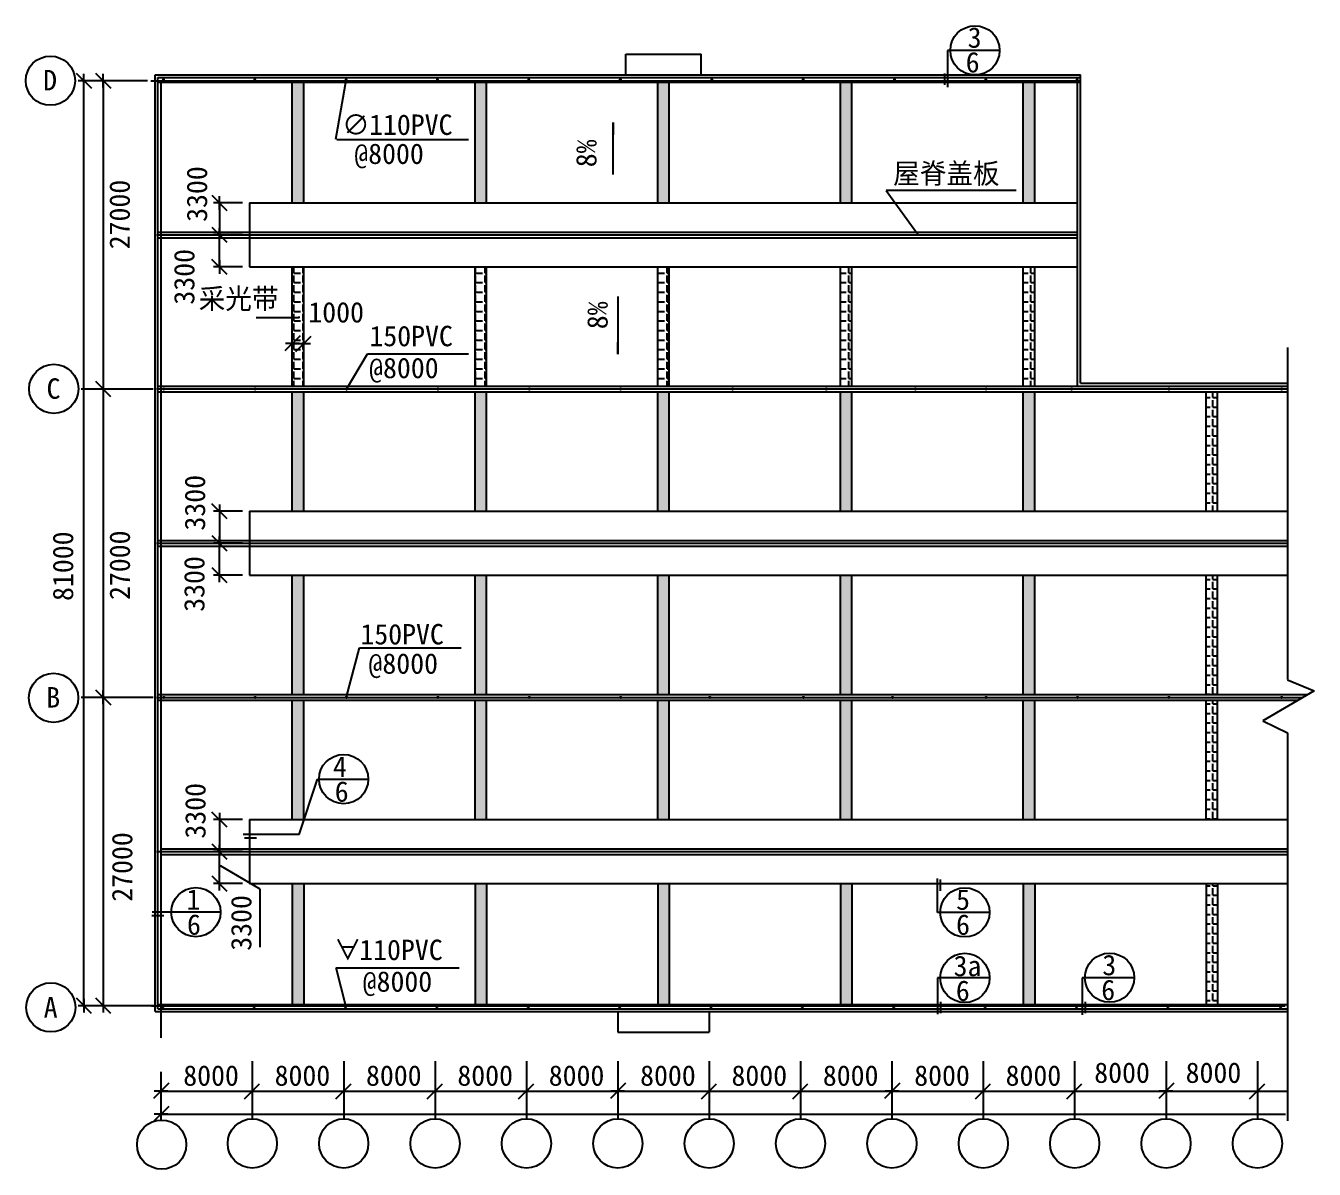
# Model space of a CAD drawing. Header units: metres. Extents: x -10428 to 120660, y -109378 to 101281.
# Drawn here: x -1662 to 111148, y 1158 to 101281 of the extents above; entities that cross this region are included whole.
import ezdxf

# ---------------------------------------------------------------- set-up
doc = ezdxf.new("R2010")
doc.units = ezdxf.units.M
for name, color, linetype in [('JC', 7, 'Continuous'), ('LT', 7, 'Continuous'), ('T1', 7, 'Continuous'), ('Z', 7, 'Continuous'), ('ZQ', 7, 'Continuous'), ('ZX', 7, 'Continuous')]:
    doc.layers.add(name, color=color, linetype=linetype)

# ---------------------------------------------------------------- blocks, each defined once
blk = doc.blocks.new('_DIMX')
blk.add_line((-150, 0), (150, 0))
at = {"color": 5}
blk.add_lwpolyline([(-170.36, -170.36), (160.44, 160.44)], dxfattribs=at)

msp = doc.modelspace()

# ---------------------------------------------------------------- hatches: boundary and pattern name
at = {"layer": 'Z'}
h = msp.add_hatch(dxfattribs=at)
h.set_pattern_fill('ANGLE', scale=60)
h.paths.add_polyline_path([(22672.5, 96346.3), (21672.5, 96346.3), (21672.5, 85771.3), (22672.5, 85771.3)])
h.paths.add_polyline_path([(22672.5, 69221.3), (21672.5, 69221.3), (21672.5, 58771.3), (22672.5, 58771.3)])
h.paths.add_polyline_path([(22672.5, 53171.3), (21672.5, 53171.3), (21672.5, 42721.3), (22672.5, 42721.3)])
h.paths.add_polyline_path([(21672.5, 31771.3), (22672.5, 31771.3), (22672.5, 42221.3), (21672.5, 42221.3)])
h.paths.add_polyline_path([(21672.5, 15596.3), (22672.5, 15596.3), (22672.5, 26171.3), (21672.5, 26171.3)])
h = msp.add_hatch(dxfattribs=at)
h.set_pattern_fill('ANGLE', scale=60)
h.paths.add_polyline_path([(38672.5, 96346.3), (37672.5, 96346.3), (37672.5, 85771.3), (38672.5, 85771.3)])
h.paths.add_polyline_path([(38672.5, 69221.3), (37672.5, 69221.3), (37672.5, 58771.3), (38672.5, 58771.3)])
h.paths.add_polyline_path([(38672.5, 53171.3), (37672.5, 53171.3), (37672.5, 42721.3), (38672.5, 42721.3)])
h.paths.add_polyline_path([(37672.5, 31771.3), (38672.5, 31771.3), (38672.5, 42221.3), (37672.5, 42221.3)])
h.paths.add_polyline_path([(37672.5, 15596.3), (38672.5, 15596.3), (38672.5, 26171.3), (37672.5, 26171.3)])
h = msp.add_hatch(dxfattribs=at)
h.set_pattern_fill('ANGLE', scale=60)
h.paths.add_polyline_path([(54672.5, 96346.3), (53672.5, 96346.3), (53672.5, 85771.3), (54672.5, 85771.3)])
h.paths.add_polyline_path([(54672.5, 69221.3), (53672.5, 69221.3), (53672.5, 58771.3), (54672.5, 58771.3)])
h.paths.add_polyline_path([(54672.5, 53171.3), (53672.5, 53171.3), (53672.5, 42721.3), (54672.5, 42721.3)])
h.paths.add_polyline_path([(53672.5, 31771.3), (54672.5, 31771.3), (54672.5, 42221.3), (53672.5, 42221.3)])
h.paths.add_polyline_path([(53672.5, 15596.3), (54672.5, 15596.3), (54672.5, 26171.3), (53672.5, 26171.3)])
h = msp.add_hatch(dxfattribs=at)
h.set_pattern_fill('ANGLE', scale=60)
h.paths.add_polyline_path([(70672.5, 96346.3), (69672.5, 96346.3), (69672.5, 85771.3), (70672.5, 85771.3)])
h.paths.add_polyline_path([(70672.5, 69221.3), (69672.5, 69221.3), (69672.5, 58771.3), (70672.5, 58771.3)])
h.paths.add_polyline_path([(70672.5, 53171.3), (69672.5, 53171.3), (69672.5, 42721.3), (70672.5, 42721.3)])
h.paths.add_polyline_path([(69672.5, 31771.3), (70672.5, 31771.3), (70672.5, 42221.3), (69672.5, 42221.3)])
h.paths.add_polyline_path([(69672.5, 15596.3), (70672.5, 15596.3), (70672.5, 26171.3), (69672.5, 26171.3)])
h = msp.add_hatch(dxfattribs=at)
h.set_pattern_fill('ANGLE', scale=60)
h.paths.add_polyline_path([(86672.5, 96346.3), (85672.5, 96346.3), (85672.5, 85771.3), (86672.5, 85771.3)])
h.paths.add_polyline_path([(86672.5, 69221.3), (85672.5, 69221.3), (85672.5, 58771.3), (86672.5, 58771.3)])
h.paths.add_polyline_path([(86672.5, 53171.3), (85672.5, 53171.3), (85672.5, 42721.3), (86672.5, 42721.3)])
h.paths.add_polyline_path([(85672.5, 31771.3), (86672.5, 31771.3), (86672.5, 42221.3), (85672.5, 42221.3)])
h.paths.add_polyline_path([(85672.5, 15596.3), (86672.5, 15596.3), (86672.5, 26171.3), (85672.5, 26171.3)])
h = msp.add_hatch(dxfattribs=at)
h.set_pattern_fill('ANGLE', scale=60)
h.paths.add_polyline_path([(22672.5, 80171.3), (21672.5, 80171.3), (21672.5, 75749.1), (22229.05, 75749.1, -1), (22269.05, 75749.1, -1), (22229.05, 75749.1), (21672.5, 75749.1), (21672.5, 69721.3), (22672.5, 69721.3)])
h = msp.add_hatch(dxfattribs=at)
h.set_pattern_fill('ANGLE', scale=60)
h.paths.add_polyline_path([(38672.5, 80171.3), (37672.5, 80171.3), (37672.5, 75749.1), (38229.05, 75749.1, -1), (38269.05, 75749.1, -1), (38229.05, 75749.1), (37672.5, 75749.1), (37672.5, 69721.3), (38672.5, 69721.3)])
h = msp.add_hatch(dxfattribs=at)
h.set_pattern_fill('ANGLE', scale=60)
h.paths.add_polyline_path([(54672.5, 80171.3), (53672.5, 80171.3), (53672.5, 75749.1), (54229.05, 75749.1, -1), (54269.05, 75749.1, -1), (54229.05, 75749.1), (53672.5, 75749.1), (53672.5, 69721.3), (54672.5, 69721.3)])
h = msp.add_hatch(dxfattribs=at)
h.set_pattern_fill('ANGLE', scale=60)
h.paths.add_polyline_path([(70672.5, 80171.3), (69672.5, 80171.3), (69672.5, 75749.1), (70229.05, 75749.1, -1), (70269.05, 75749.1, -1), (70229.05, 75749.1), (69672.5, 75749.1), (69672.5, 69721.3), (70672.5, 69721.3)])
h = msp.add_hatch(dxfattribs=at)
h.set_pattern_fill('ANGLE', scale=60)
h.paths.add_polyline_path([(86672.5, 80171.3), (85672.5, 80171.3), (85672.5, 69721.3), (86672.5, 69721.3)])
h = msp.add_hatch(dxfattribs=at)
h.set_pattern_fill('ANGLE', scale=60)
h.paths.add_polyline_path([(101672.5, 58771.3), (102672.5, 58771.3), (102672.5, 69221.3), (101672.5, 69221.3)])
h = msp.add_hatch(dxfattribs=at)
h.set_pattern_fill('ANGLE', scale=60)
h.paths.add_polyline_path([(101672.5, 53171.3), (102672.5, 53171.3), (102672.5, 42721.3), (101672.5, 42721.3)])
h = msp.add_hatch(dxfattribs=at)
h.set_pattern_fill('ANGLE', scale=60)
h.paths.add_polyline_path([(101672.5, 31771.3), (102672.5, 31771.3), (102672.5, 42221.3), (101672.5, 42221.3)])
h = msp.add_hatch(dxfattribs=at)
h.set_pattern_fill('ANGLE', scale=60)
h.paths.add_polyline_path([(101672.5, 26171.3), (102672.5, 26171.3), (102672.5, 15721.3), (101672.5, 15721.3)])

# ---------------------------------------------------------------- linework, layer by layer
for p, q in [((8999.72, 96471.3), (2926.48, 96471.3)), ((4722.09, 96471.3), (3197.52, 96471.3)), ((3426.48, 15472.7), (3426.48, 96469.9)), ((8999.72, 96471.3), (4622.09, 96471.3)), ((5122.09, 96469.9), (5122.09, 69472.7)), ((108811.2, 73122.69), (108811.2, 44025.94)), ((4722.09, 69471.3), (3197.52, 69471.3)), ((9004.61, 69471.3), (4622.09, 69471.3)), ((9504.61, 69471.3), (4622.09, 69471.3)), ((5122.09, 69469.9), (5122.09, 42472.7)), ((108808.86, 44022.71), (111147.66, 43048.68)), ((111147.66, 43048.68), (106650.92, 40424.28)), ((4722.09, 42471.3), (3197.52, 42471.3)), ((9004.61, 42471.3), (4622.09, 42471.3)), ((9504.61, 42471.3), (4622.09, 42471.3)), ((5122.09, 42469.9), (5122.09, 15472.7)), ((106650.92, 40424.28), (108808.86, 39384.09)), ((108811.2, 39383.19), (108811.2, 5385.69)), ((22285.27, 30479.54), (23868.73, 35323.53)), ((23868.73, 35323.53), (28323.52, 35323.53)), ((18870, 25673.99), (15381.44, 27729.15)), ((18870, 20600), (18870, 25673.99)), ((9637.38, 15471.3), (2926.48, 15471.3)), ((9637.38, 15471.3), (4622.09, 15471.3)), ((18172.5, 10606.67), (18172.5, 7503.75)), ((18172.5, 10606.67), (18172.5, 7503.75)), ((26172.5, 10606.67), (26172.5, 7503.75)), ((26172.5, 10606.67), (26172.5, 7503.75)), ((34172.5, 10606.67), (34172.5, 7503.75)), ((34172.5, 10606.67), (34172.5, 7503.75)), ((42172.5, 10606.67), (42172.5, 7503.75)), ((42172.5, 10606.67), (42172.5, 7503.75)), ((50172.5, 10606.67), (50172.5, 7503.75)), ((50172.5, 10606.67), (50172.5, 7503.75)), ((58172.5, 10606.67), (58172.5, 7503.75)), ((58172.5, 10606.67), (58172.5, 7503.75)), ((66172.5, 10606.67), (66172.5, 7503.75)), ((66172.5, 10606.67), (66172.5, 7503.75)), ((74172.5, 10606.67), (74172.5, 7503.75)), ((74172.5, 10606.67), (74172.5, 7503.75)), ((82172.5, 10606.67), (82172.5, 7503.75)), ((82172.5, 10606.67), (82172.5, 7503.75)), ((90172.5, 10606.67), (90172.5, 7503.75)), ((90172.5, 10606.67), (90172.5, 7503.75)), ((98172.5, 10606.67), (98172.5, 7503.75)), ((98172.5, 10606.67), (98172.5, 7503.75)), ((106172.5, 10606.67), (106172.5, 7503.75)), ((106172.5, 10606.67), (106172.5, 7503.75)), ((10172.5, 9679.12), (10172.5, 7503.75)), ((10172.5, 9679.12), (10172.5, 5475.9)), ((10173.9, 8003.75), (18171.1, 8003.75)), ((18173.9, 8003.75), (26171.1, 8003.75)), ((26173.9, 8003.75), (34171.1, 8003.75)), ((34173.9, 8003.75), (42171.1, 8003.75)), ((42173.9, 8003.75), (50171.1, 8003.75)), ((50173.9, 8003.75), (58171.1, 8003.75)), ((58173.9, 8003.75), (66171.1, 8003.75)), ((66173.9, 8003.75), (74171.1, 8003.75)), ((74173.9, 8003.75), (82171.1, 8003.75)), ((82173.9, 8003.75), (90171.1, 8003.75)), ((90173.9, 8003.75), (98171.1, 8003.75)), ((98173.9, 8003.75), (106171.1, 8003.75)), ((106173.9, 8003.75), (108707.42, 8003.75)), ((18172.5, 7603.75), (18172.5, 5575.9)), ((26172.5, 7603.75), (26172.5, 5575.9)), ((34172.5, 7603.75), (34172.5, 5575.9)), ((42172.5, 7603.75), (42172.5, 5575.9)), ((50172.5, 7603.75), (50172.5, 5575.9)), ((58172.5, 7603.75), (58172.5, 5575.9)), ((66172.5, 7603.75), (66172.5, 5575.9)), ((74172.5, 7603.75), (74172.5, 5575.9)), ((82172.5, 7603.75), (82172.5, 5575.9)), ((90172.5, 7603.75), (90172.5, 5575.9)), ((98172.5, 7603.75), (98172.5, 5575.9)), ((106172.5, 7603.75), (106172.5, 5575.9)), ((10173.9, 5975.9), (108626.49, 5975.9))]:
    msp.add_line(p, q)
for centre in [(493.14, 96471.3), (790.58, 69490.66), (771.14, 42430.64), (530, 15330), (10234.49, 3313.62), (18172.5, 3416.58), (26172.5, 3416.58), (34172.5, 3416.58), (42172.5, 3416.58), (50172.5, 3416.58), (58172.5, 3416.58), (66172.5, 3416.58), (74172.5, 3416.58), (82172.5, 3416.58), (90172.5, 3416.58), (98172.5, 3416.58), (106172.5, 3416.58)]:
    msp.add_circle(centre, 2155.34)
at = {"layer": 'JC'}
for p, q in [((50872.5, 96986.3), (50872.5, 98786.3)), ((50872.5, 98786.3), (57472.5, 98786.3)), ((57472.5, 96986.3), (57472.5, 98786.3)), ((26394.07, 96622.8), (25446.01, 91324.11)), ((49763.84, 88266.84), (49763.84, 92803.5)), ((25581.37, 91324.11), (37091.37, 91324.11)), ((17922.5, 85771.3), (17922.5, 80171.3)), ((17922.5, 85771.3), (90432.5, 85771.3)), ((9912.5, 83221.3), (90432.5, 83221.3)), ((9912.5, 82971.3), (90432.5, 82971.3)), ((9912.5, 82721.3), (90432.5, 82721.3)), ((17922.5, 80171.3), (90432.5, 80171.3)), ((50169.33, 77570.14), (50169.33, 72513.48)), ((26425.67, 69466.89), (28246.16, 72554.66)), ((28246.16, 72554.66), (37090, 72554.66)), ((17922.5, 58771.3), (17922.5, 53171.3)), ((17922.5, 58771.3), (108784.31, 58771.3)), ((9912.5, 56221.3), (108800.23, 56221.3)), ((9912.5, 55721.3), (108799.27, 55721.3)), ((17922.5, 53171.3), (108808.39, 53171.3)), ((26414.71, 42520.49), (27554, 46799.35)), ((27554, 46799.35), (36462.36, 46799.35)), ((17927.5, 31771.3), (17927.5, 26171.3)), ((17927.5, 31771.3), (108795.27, 31771.3)), ((10172.5, 29221.3), (108814.45, 29221.3)), ((10172.5, 28721.3), (108805.73, 28721.3)), ((17927.5, 26171.3), (108823.25, 26171.3)), ((26396.65, 15340.77), (25502.54, 18805.3)), ((25502.54, 18805.3), (36290.9, 18805.3)), ((9912.5, 15596.3), (108799.55, 15596.3)), ((50172.5, 14956.3), (50172.5, 13156.3)), ((58172.5, 14956.3), (58172.5, 13156.3)), ((50172.5, 13156.3), (58172.5, 13156.3))]:
    msp.add_line(p, q, dxfattribs=at)
for points in [[(49763.84, 92803.5), (49763.84, 91737.14)], [(50169.33, 72513.48), (50169.33, 73579.84)]]:
    msp.add_lwpolyline(points, dxfattribs=at)
for centre, radius in [((10394.24, 96578.84), 43.96), ((18394.24, 96578.84), 43.96), ((26394.24, 96578.84), 43.96), ((34394.24, 96578.84), 43.96), ((42394.24, 96578.84), 43.96), ((50394.24, 96578.84), 43.96), ((58394.24, 96578.84), 43.96), ((66394.24, 96578.84), 43.96), ((74394.24, 96578.84), 43.96), ((82394.24, 96578.84), 43.96), ((90394.24, 96578.84), 43.96), ((10425.02, 69470.88), 55.06), ((18425.02, 69470.88), 55.06), ((26425.02, 69470.88), 55.06), ((34425.02, 69470.88), 55.06), ((42425.02, 69470.88), 55.06), ((50425.02, 69470.88), 55.06), ((60225.02, 69470.88), 55.06), ((68425.02, 69470.88), 55.06), ((76225.02, 69470.88), 55.06), ((82425.02, 69470.88), 55.06), ((89902.67, 69470.88), 55.06), ((98425.02, 69470.88), 55.06), ((108295.02, 69470.88), 55.06), ((10425.02, 42470.88), 55.06), ((18425.02, 42470.88), 55.06), ((26425.02, 42470.88), 55.06), ((34425.02, 42470.88), 55.06), ((42425.02, 42470.88), 55.06), ((50425.02, 42470.88), 55.06), ((58225.02, 42470.88), 55.06), ((66425.02, 42470.88), 55.06), ((74225.02, 42470.88), 55.06), ((82425.02, 42470.88), 55.06), ((90425.02, 42470.88), 55.06), ((98425.02, 42470.88), 55.06), ((108295.02, 42470.88), 55.06), ((10332.03, 15395.82), 55.06), ((18332.03, 15395.82), 55.06), ((26332.03, 15395.82), 55.06), ((34332.03, 15395.82), 55.06), ((42332.03, 15395.82), 55.06), ((50332.03, 15395.82), 55.06), ((58332.03, 15395.82), 55.06), ((66332.03, 15395.82), 55.06), ((74332.03, 15395.82), 55.06), ((82332.03, 15395.82), 55.06), ((90332.03, 15395.82), 55.06), ((98332.03, 15395.82), 55.06), ((108202.03, 15395.82), 55.06)]:
    msp.add_circle(centre, radius, dxfattribs=at)
at = {"layer": 'LT'}
for p, q in [((21672.5, 85771.3), (21672.5, 96346.3)), ((22672.5, 85771.3), (22672.5, 96346.3)), ((37672.5, 85771.3), (37672.5, 96346.3)), ((38672.5, 85771.3), (38672.5, 96346.3)), ((53672.5, 85771.3), (53672.5, 96346.3)), ((54672.5, 85771.3), (54672.5, 96346.3)), ((69672.5, 85771.3), (69672.5, 96346.3)), ((70672.5, 85771.3), (70672.5, 96346.3)), ((85672.5, 85771.3), (85672.5, 96346.3)), ((86672.5, 85771.3), (86672.5, 96346.3)), ((21672.5, 69721.3), (21672.5, 80171.3)), ((22672.5, 69721.3), (22672.5, 80171.3)), ((37672.5, 69721.3), (37672.5, 80171.3)), ((38672.5, 69721.3), (38672.5, 80171.3)), ((53672.5, 69721.3), (53672.5, 80171.3)), ((54672.5, 69721.3), (54672.5, 80171.3)), ((69672.5, 69721.3), (69672.5, 80171.3)), ((70672.5, 69721.3), (70672.5, 80171.3)), ((85672.5, 69721.3), (85672.5, 80171.3)), ((86672.5, 69721.3), (86672.5, 80171.3)), ((21672.5, 58771.3), (21672.5, 69221.3)), ((22672.5, 58771.3), (22672.5, 69221.3)), ((37672.5, 58771.3), (37672.5, 69221.3)), ((38672.5, 58771.3), (38672.5, 69221.3)), ((53672.5, 58771.3), (53672.5, 69221.3)), ((54672.5, 58771.3), (54672.5, 69221.3)), ((69672.5, 58771.3), (69672.5, 69221.3)), ((70672.5, 58771.3), (70672.5, 69221.3)), ((85672.5, 58771.3), (85672.5, 69221.3)), ((86672.5, 58771.3), (86672.5, 69221.3)), ((101672.5, 58771.3), (101672.5, 69221.3)), ((102672.5, 58771.3), (102672.5, 69221.3)), ((21672.5, 42721.3), (21672.5, 53171.3)), ((22672.5, 42721.3), (22672.5, 53171.3)), ((37672.5, 42721.3), (37672.5, 53171.3)), ((38672.5, 42721.3), (38672.5, 53171.3)), ((53672.5, 42721.3), (53672.5, 53171.3)), ((54672.5, 42721.3), (54672.5, 53171.3)), ((69672.5, 42721.3), (69672.5, 53171.3)), ((70672.5, 42721.3), (70672.5, 53171.3)), ((85672.5, 42721.3), (85672.5, 53171.3)), ((86672.5, 42721.3), (86672.5, 53171.3)), ((101672.5, 42721.3), (101672.5, 53171.3)), ((102672.5, 42721.3), (102672.5, 53171.3)), ((21672.5, 31771.3), (21672.5, 42221.3)), ((22672.5, 31771.3), (22672.5, 42221.3)), ((37672.5, 31771.3), (37672.5, 42221.3)), ((38672.5, 31771.3), (38672.5, 42221.3)), ((53672.5, 31771.3), (53672.5, 42221.3)), ((54672.5, 31771.3), (54672.5, 42221.3)), ((69672.5, 31771.3), (69672.5, 42221.3)), ((70672.5, 31771.3), (70672.5, 42221.3)), ((85672.5, 31771.3), (85672.5, 42221.3)), ((86672.5, 31771.3), (86672.5, 42221.3)), ((101672.5, 31771.3), (101672.5, 42221.3)), ((102672.5, 31771.3), (102672.5, 42221.3)), ((21672.5, 26171.3), (21672.5, 15596.3)), ((22672.5, 26171.3), (22672.5, 15596.3)), ((37672.5, 26171.3), (37672.5, 15596.3)), ((38672.5, 26171.3), (38672.5, 15596.3)), ((53672.5, 26171.3), (53672.5, 15596.3)), ((54672.5, 26171.3), (54672.5, 15596.3)), ((69672.5, 26171.3), (69672.5, 15596.3)), ((70672.5, 26171.3), (70672.5, 15596.3)), ((85672.5, 26171.3), (85672.5, 15596.3)), ((86672.5, 26171.3), (86672.5, 15596.3)), ((101672.5, 26171.3), (101672.5, 15596.3)), ((102672.5, 26171.3), (102672.5, 15596.3))]:
    msp.add_line(p, q, dxfattribs=at)
at = {"layer": 'T1'}
for p, q in [((79045.67, 99126), (79045.67, 95911.84)), ((83604.93, 99126), (79045.67, 99126)), ((22285.27, 30479.54), (17363.68, 30479.54)), ((78163.61, 23649.81), (78163.61, 26623.98)), ((15392.53, 23667.18), (9410.94, 23667.18)), ((82722.87, 23649.81), (78163.61, 23649.81)), ((78163.61, 17908.88), (78163.61, 14744.72)), ((82722.87, 17908.88), (78163.61, 17908.88)), ((90833.07, 17928.88), (90833.07, 14674.72)), ((95392.32, 17928.88), (90833.07, 17928.88))]:
    msp.add_line(p, q, dxfattribs=at)
for centre in [(81444.93, 99126), (26168.18, 35320.28), (13232.53, 23667.18), (80562.87, 23649.81), (80562.87, 17908.88), (93232.32, 17928.88)]:
    msp.add_circle(centre, 2155.34, dxfattribs=at)
at = {"layer": 'Z'}
for p, q in [((17322.5, 85771.3), (14788.03, 85771.3)), ((15288.03, 85769.9), (15288.03, 82972.7)), ((73677.67, 86862.59), (76509.54, 82943.98)), ((85043.5, 86862.59), (73677.67, 86862.59)), ((17322.5, 82971.3), (14788.03, 82971.3)), ((17322.5, 82971.3), (14788.03, 82971.3)), ((15288.03, 80172.7), (15288.03, 82969.9)), ((17322.5, 80171.3), (14788.03, 80171.3)), ((18517.33, 75749.1), (22249.05, 75749.1)), ((21672.5, 70321.3), (21672.5, 73952.06)), ((21673.9, 73452.06), (22671.1, 73452.06)), ((22672.5, 70321.3), (22672.5, 73952.06)), ((17322.5, 58771.3), (14788.03, 58771.3)), ((15288.03, 58772.7), (15288.03, 58774.1)), ((15288.03, 58771.3), (15288.03, 55971.3)), ((17322.5, 55971.3), (14788.03, 55971.3)), ((17322.5, 55971.3), (14788.03, 55971.3)), ((15288.03, 55972.7), (15288.03, 55974.1)), ((15288.03, 53171.3), (15288.03, 55971.3)), ((15288.03, 55969.9), (15288.03, 55968.5)), ((17322.5, 53171.3), (14788.03, 53171.3)), ((15288.03, 53169.9), (15288.03, 53168.5)), ((17322.5, 31771.3), (14788.03, 31771.3)), ((15288.03, 31772.7), (15288.03, 31774.1)), ((15288.03, 31771.3), (15288.03, 28971.3)), ((17322.5, 28971.3), (14788.03, 28971.3)), ((17322.5, 28971.3), (14788.03, 28971.3)), ((15288.03, 28972.7), (15288.03, 28974.1)), ((15288.03, 26171.3), (15288.03, 28971.3)), ((15288.03, 28969.9), (15288.03, 28968.5)), ((17322.5, 26171.3), (14788.03, 26171.3)), ((15288.03, 26169.9), (15288.03, 26168.5))]:
    msp.add_line(p, q, dxfattribs=at)
for points in [[(78788.88, 97094.81), (78788.88, 96120.13)], [(17482.11, 30190.08), (18545.38, 30190.08)], [(78418.9, 25541.01), (78418.9, 26515.69)], [(9369.37, 23377.73), (10432.64, 23377.73)], [(78418.9, 15807.69), (78418.9, 14833.01)], [(91088.36, 15807.69), (91088.36, 14833.01)]]:
    msp.add_lwpolyline(points, dxfattribs=at)
msp.add_lwpolyline([(22229.05, 75749.1, 1), (22269.05, 75749.1, 1)], format="xyb", close=True, dxfattribs=at)
at = {"layer": 'ZQ'}
for p, q in [((9662.5, 14956.3), (9662.5, 96986.3)), ((9662.5, 96986.3), (90682.5, 96986.3)), ((9912.5, 15196.3), (9912.5, 96746.3)), ((9912.5, 96746.3), (90682.5, 96746.3)), ((9912.5, 96346.3), (90682.5, 96346.3)), ((90432.5, 69721.3), (90432.5, 96746.3)), ((90682.5, 69982.77), (90682.5, 96986.3)), ((90682.5, 69982.77), (108808.32, 69982.77)), ((90432.5, 69721.3), (108811.2, 69721.3)), ((9662.5, 14956.3), (108768.08, 14956.3)), ((9912.5, 15196.3), (108799.55, 15196.3))]:
    msp.add_line(p, q, dxfattribs=at)
at = {"layer": 'ZX'}
for p, q in [((9290.33, 96471.3), (90682.5, 96471.3)), ((10172.5, 96471.3), (10172.5, 12651.18)), ((9795.22, 82971.3), (85672.5, 82971.3)), ((108782.64, 69471.3), (9795.22, 69471.3)), ((9912.5, 69721.3), (90432.5, 69721.3)), ((9912.5, 69221.3), (108803.29, 69221.3)), ((9795.22, 55971.3), (108800.23, 55971.3)), ((9795.22, 42471.3), (110109.74, 42471.3)), ((9912.5, 42721.3), (110552.75, 42721.3)), ((9912.5, 42221.3), (109673.83, 42221.3)), ((9795.22, 28971.3), (108797.76, 28971.3)), ((9337.38, 15471.3), (108601.46, 15471.3))]:
    msp.add_line(p, q, dxfattribs=at)

# ---------------------------------------------------------------- block references
at = {"xscale": 4, "yscale": 4}
for p, zscale, rotation in [((3426.48, 96471.3), 4, 90), ((5122.09, 96471.3), 4, 90), ((5122.09, 69471.3), 4, 270), ((5122.09, 42471.3), 4, 90), ((3426.48, 15471.3), 4, 270), ((5122.09, 15471.3), 4, 270), ((10172.5, 8003.75), 6, 180), ((50172.5, 8003.75), 4, 180), ((74172.5, 8003.75), 4, 180), ((98172.5, 8003.75), 4, 180), ((10172.5, 5975.9), 6, 180)]:
    msp.add_blockref('_DIMX', p, dxfattribs=dict(at, zscale=zscale, rotation=rotation))
for p, zscale in [((18172.5, 8003.75), 6), ((26172.5, 8003.75), 6), ((34172.5, 8003.75), 4), ((42172.5, 8003.75), 4), ((58172.5, 8003.75), 4), ((66172.5, 8003.75), 4), ((82172.5, 8003.75), 4), ((90172.5, 8003.75), 4), ((106172.5, 8003.75), 4)]:
    msp.add_blockref('_DIMX', p, dxfattribs=dict(at, zscale=zscale))
at = {"layer": 'Z', "xscale": 4, "yscale": 4, "zscale": 4}
for p, rotation in [((15288.03, 85771.3), 90), ((15288.03, 82971.3), 90), ((15288.03, 80171.3), 270), ((21672.5, 73452.06), 180), ((15288.03, 58771.3), 270), ((15288.03, 55971.3), 90), ((15288.03, 53171.3), 90), ((15288.03, 31771.3), 270), ((15288.03, 28971.3), 90), ((15288.03, 26171.3), 90)]:
    msp.add_blockref('_DIMX', p, dxfattribs=dict(at, rotation=rotation))
msp.add_blockref('_DIMX', (22672.5, 73452.06), dxfattribs=at)

# ---------------------------------------------------------------- texts
for s, p in [('3', (80803.33, 99357.68)), ('6', (80633.63, 97192.73)), ('D', (-143.83, 95624.11)), ('∅', (26024.95, 91723.65)), ('110PVC', (28393.62, 91723.65)), ('@8000', (27098.59, 89181.38)), ('屋脊盖板', (74288.11, 87455.72)), ('采光带', (13482.74, 76487.95)), ('1000', (23078.79, 75300.18)), ('150PVC', (28425.84, 73220.4)), ('@8000', (28398.32, 70423.08)), ('C', (156.59, 68619.25)), ('150PVC', (27636.38, 47110.3)), ('@8000', (28343.63, 44544.44)), ('B', (136.08, 41583.96)), ('4', (25226.44, 35503.24)), ('6', (25390.35, 33337.3)), ('1', (12400.15, 23883.63)), ('5', (79789.65, 23872.92)), ('6', (12454.56, 21691.63)), ('6', (79789.48, 21682.75)), ('∀', (25312.79, 19472.9)), ('110PVC', (27532.45, 19472.9)), ('3a', (79572.38, 18064.18)), ('3', (92595.74, 18143.86)), ('@8000', (27835.86, 16702.71)), ('6', (79771.98, 15896.69)), ('6', (92501.92, 15963.62)), ('A', (-93.09, 14438.55)), ('8000', (12124.81, 8467.68)), ('8000', (20124.81, 8467.68)), ('8000', (28124.81, 8467.68)), ('8000', (36124.81, 8467.68)), ('8000', (44124.81, 8467.68)), ('8000', (52124.81, 8467.68)), ('8000', (60124.81, 8467.68)), ('8000', (68124.81, 8467.68)), ('8000', (76124.81, 8467.68)), ('8000', (84124.81, 8467.68)), ('8000', (91887.56, 8720.71)), ('8000', (99887.56, 8720.71))]:
    msp.add_text(s, height=1790).set_placement(p)
for s, p in [('8%', (48305, 88892.04)), ('3300', (14216.1, 84111.01)), ('27000', (7448.44, 81708.26)), ('3300', (13102.41, 76865.03)), ('8%', (49281.63, 74711.32)), ('3300', (14039.17, 57080.65)), ('81000', (2489.05, 50916.41)), ('27000', (7457.19, 51000.63)), ('3300', (13984.02, 49968.39)), ('3300', (14076.15, 30108.32)), ('27000', (7665.42, 24578.87)), ('3300', (18090, 20290))]:
    msp.add_text(s, height=1790, rotation=90).set_placement(p)

doc.saveas('drawing.dxf')
